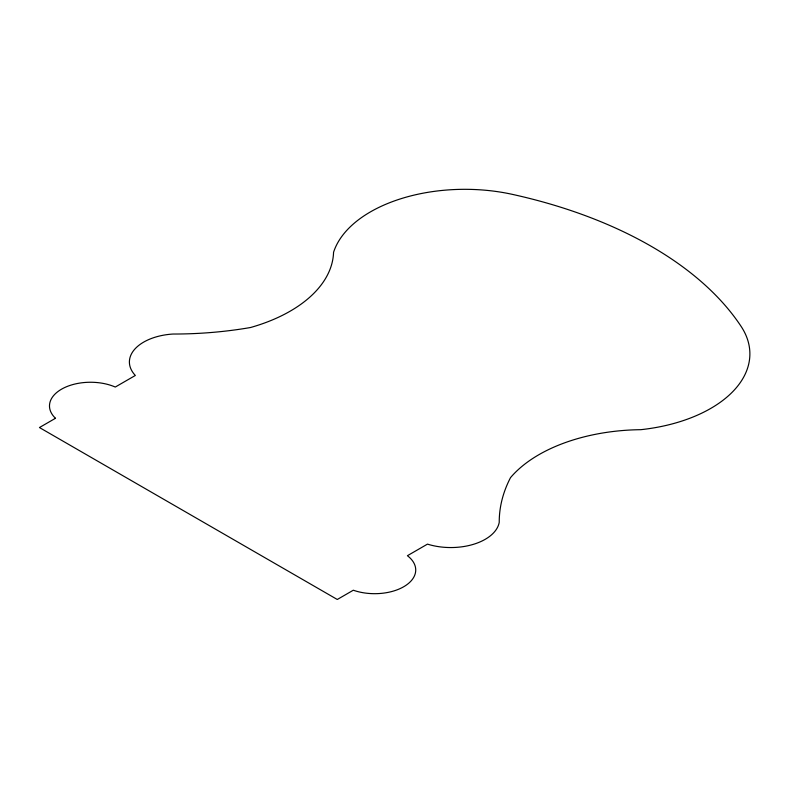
<?xml version="1.0" encoding="UTF-8"?>
<svg xmlns="http://www.w3.org/2000/svg" width="789" height="789" viewBox="0 0 789 789"><rect width="100%" height="100%" fill="white"/><g stroke="black" fill="none" stroke-linecap="round" stroke-linejoin="round"><path stroke-width="1.18" d="M55.486 418.278L39.45 427.539L337.278 599.482L353.314 590.221A41.038 23.69 0 0 0 405.112 585.892A41.038 23.69 0 0 0 407.42 555.703L427.47 544.124A48.711 28.118 0 0 0 499.23 522.338A267.649 154.526 0 0 1 510.522 477.631A148.154 85.537 0 0 1 640.816 429.68A133.548 77.105 0 0 0 740.979 326.202A395.802 228.514 0 0 0 512.801 194.459A133.548 77.105 0 0 0 333.56 252.293A148.154 85.537 0 0 1 250.517 327.514A267.649 154.526 0 0 1 173.087 334.033A48.711 28.118 0 0 0 135.343 375.465L115.283 387.044A41.038 23.69 0 0 0 63.002 388.375A41.038 23.69 0 0 0 55.486 418.278"/></g></svg>
